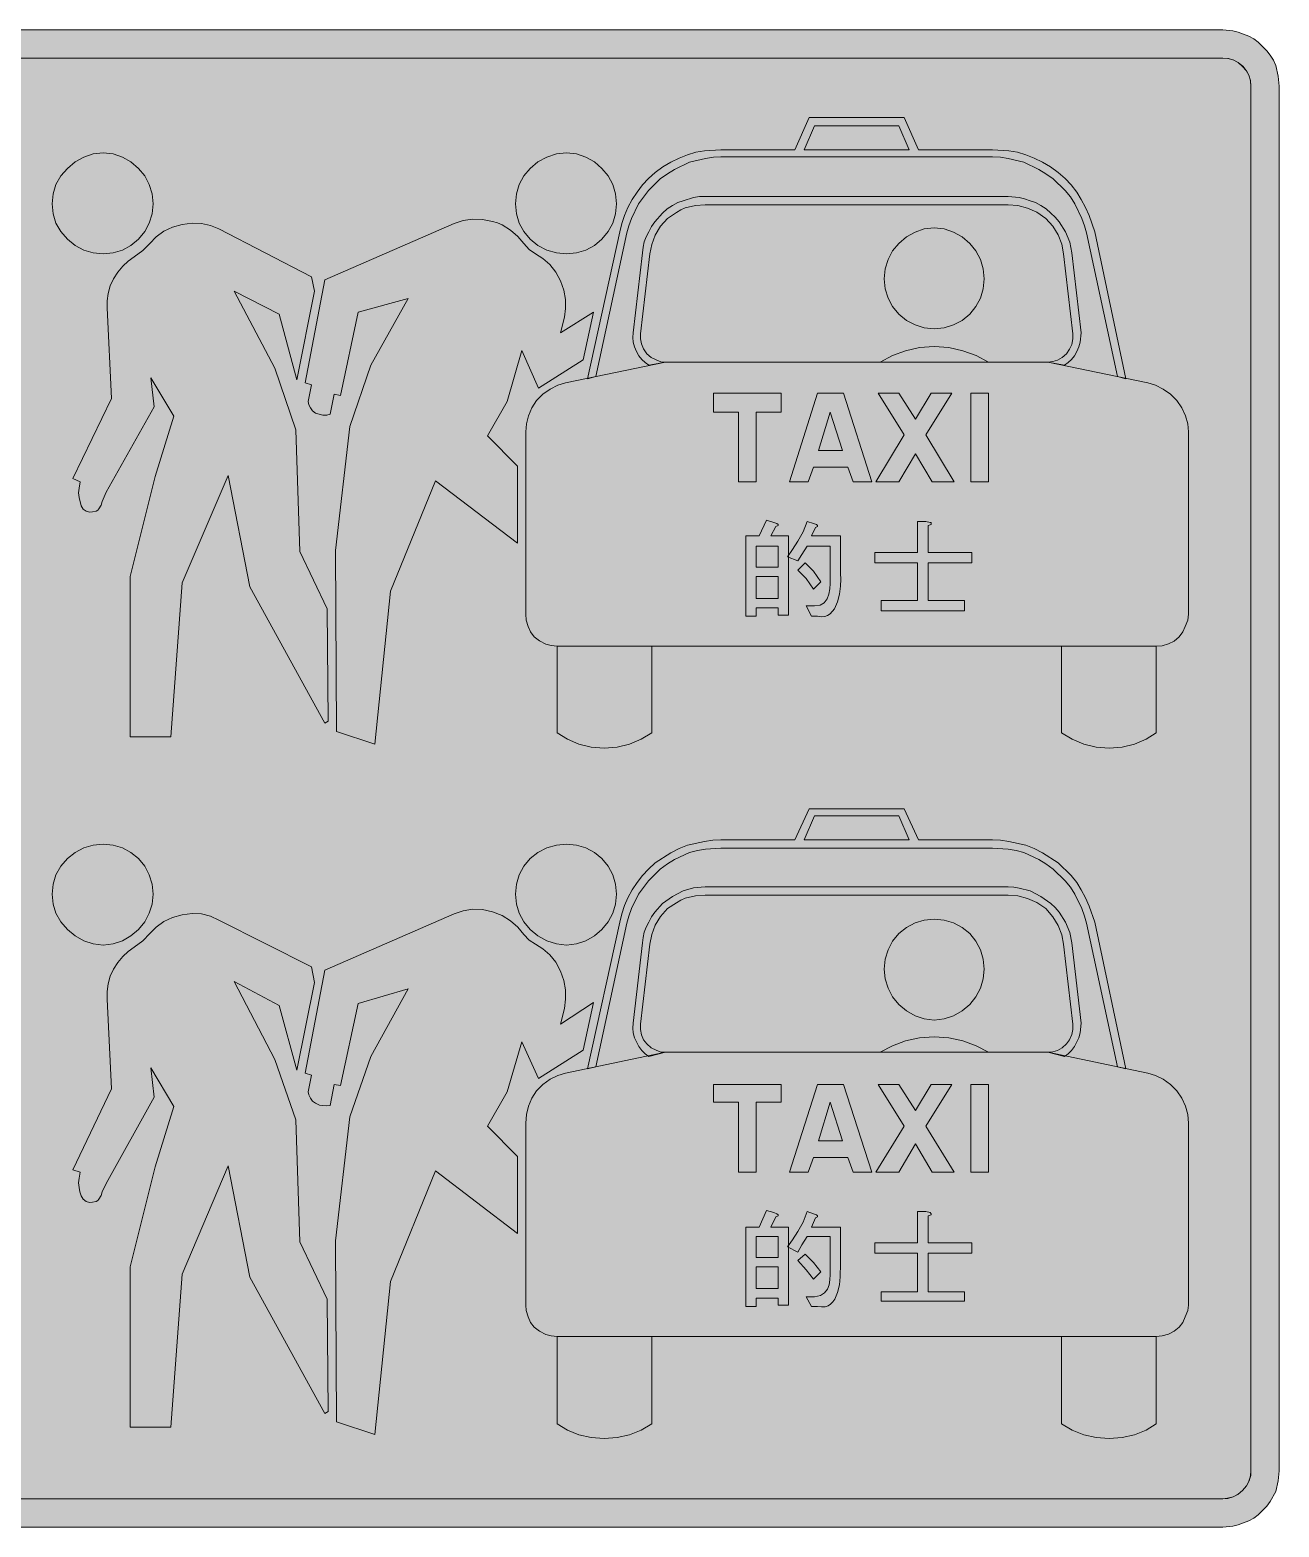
# Model space of a CAD drawing. Header units: metres. Extents: x 94 to 476, y 8 to 267.
# Drawn here: x 259.8 to 475.6, y 8.3 to 267.1 of the extents above; entities that cross this region are included whole.
import ezdxf

# ---------------------------------------------------------------- set-up
doc = ezdxf.new("R2010")
doc.units = ezdxf.units.M
for name, color, linetype, true_color in [('FILL_BLACK_000000', 7, 'Continuous', 0x000000), ('FILL_LIME_00FF00', 7, 'Continuous', 0x00ff00), ('FILL_RED_FF0000', 7, 'Continuous', 0xff0000), ('FILL_WHITE_FFFFFF', 7, 'Continuous', 0xffffff)]:
    doc.layers.add(name, color=color, linetype=linetype, true_color=true_color)

msp = doc.modelspace()

# ---------------------------------------------------------------- hatches: boundary and pattern name
at = {"layer": 'FILL_BLACK_000000', "true_color": 0x000000}
h = msp.add_hatch(color=7, dxfattribs=at)
h.dxf.hatch_style = 1
h.paths.add_polyline_path([(468.56, 266.74), (469.5, 266.4), (470.41, 266.06), (471.25, 265.59), (472.03, 264.98), (472.74, 264.24), (473.49, 263.53), (474.11, 262.75), (474.64, 261.91), (475.08, 261), (475.48, 259.13), (475.62, 257.4), (475.62, 18), (475.48, 16.27), (475.08, 14.4), (474.11, 12.71), (473.49, 11.89), (472.74, 11.16), (472.03, 10.42), (471.25, 9.81), (470.41, 9.34), (469.5, 9), (468.56, 8.66), (467.63, 8.44), (465.9, 8.28), (103.92, 8.28), (102.19, 8.44), (101.26, 8.66), (100.32, 9), (99.41, 9.34), (98.56, 9.81), (97.79, 10.42), (97.08, 11.16), (96.33, 11.89), (95.71, 12.71), (94.74, 14.4), (94.33, 16.27), (94.2, 18), (94.2, 257.4), (94.33, 259.13), (94.74, 261), (95.18, 261.91), (95.71, 262.75), (96.33, 263.53), (97.08, 264.24), (97.79, 264.98), (98.56, 265.59), (99.41, 266.06), (100.32, 266.4), (101.26, 266.74), (102.19, 266.96), (103.92, 267.12), (465.9, 267.12), (467.63, 266.96), (468.56, 266.74)])
h.paths.add_polyline_path([(103.02, 262.15), (102.12, 261.9), (101.24, 261.49), (100.83, 261.19), (100.5, 260.82), (99.82, 260.01), (99.42, 259.2), (99.1, 258.23), (99.06, 257.4), (99.06, 18), (99.13, 17.16), (99.37, 16.29), (99.82, 15.42), (100.5, 14.58), (101.24, 13.98), (102.07, 13.52), (102.98, 13.24), (103.92, 13.14), (465.9, 13.14), (466.76, 13.24), (467.68, 13.52), (468.56, 13.98), (469.32, 14.58), (470, 15.42), (470.44, 16.29), (470.69, 17.16), (470.76, 18), (470.76, 257.4), (470.66, 258.38), (470.38, 259.3), (469.93, 260.12), (469.34, 260.84), (468.62, 261.43), (467.8, 261.88), (466.88, 262.16), (465.9, 262.26), (103.92, 262.26), (103.02, 262.15)], flags=16)
h = msp.add_hatch(color=7, dxfattribs=at)
h.dxf.hatch_style = 1
h.paths.add_polyline_path([(413.34, 246.42), (426.12, 246.42), (428.93, 246.24), (430.4, 245.96), (431.88, 245.52), (433.33, 244.94), (434.74, 244.26), (436.11, 243.44), (437.46, 242.46), (438.64, 241.45), (439.71, 240.32), (440.65, 239.09), (441.42, 237.78), (442.17, 236.43), (442.79, 235.06), (443.76, 232.2), (449.16, 206.82), (447.72, 207.18), (442.32, 232.02), (441.99, 233.26), (441.53, 234.54), (440.34, 237.06), (439.57, 238.24), (438.65, 239.35), (436.56, 241.38), (435.34, 242.26), (434.11, 243.02), (431.52, 244.26), (428.82, 244.91), (427.47, 245.1), (426.12, 245.16), (379.14, 245.16), (377.87, 245.1), (376.51, 244.91), (373.74, 244.26), (371.15, 243.02), (369.92, 242.26), (368.7, 241.38), (366.68, 239.35), (364.92, 237.06), (363.73, 234.54), (363.27, 233.26), (362.94, 232.02), (357.54, 207.18), (356.1, 206.82), (361.68, 232.2), (362.02, 233.65), (362.49, 235.06), (363.1, 236.43), (363.84, 237.78), (364.69, 239.09), (365.62, 240.32), (366.65, 241.45), (367.8, 242.46), (369.15, 243.44), (370.52, 244.26), (371.93, 244.94), (373.38, 245.52), (374.86, 245.96), (376.33, 246.24), (379.14, 246.42), (391.92, 246.42), (394.44, 252), (410.82, 252), (413.34, 246.42)])
h.paths.add_polyline_path([(409.92, 250.56), (395.34, 250.56), (393.54, 246.42), (411.72, 246.42), (409.92, 250.56)], flags=16)
h = msp.add_hatch(color=7, dxfattribs=at)
h.dxf.hatch_style = 1
h.paths.add_polyline_path([(280.87, 235.34), (280.39, 233.73), (279.6, 232.25), (278.52, 230.94), (277.21, 229.86), (275.73, 229.07), (274.12, 228.59), (272.4, 228.42), (270.68, 228.59), (269.07, 229.07), (267.59, 229.86), (266.28, 230.94), (265.1, 232.25), (264.26, 233.73), (263.75, 235.34), (263.58, 237.06), (263.75, 238.78), (264.26, 240.39), (265.1, 241.87), (266.28, 243.18), (267.59, 244.29), (269.07, 245.14), (270.68, 245.69), (272.4, 245.88), (274.12, 245.69), (275.73, 245.14), (277.21, 244.29), (278.52, 243.18), (279.6, 241.87), (280.39, 240.39), (280.87, 238.78), (281.04, 237.06), (280.87, 235.34)])
h = msp.add_hatch(color=7, dxfattribs=at)
h.dxf.hatch_style = 1
h.paths.add_polyline_path([(360.97, 235.34), (360.49, 233.73), (359.7, 232.25), (358.62, 230.94), (357.31, 229.86), (355.83, 229.07), (354.22, 228.59), (352.5, 228.42), (350.76, 228.59), (349.08, 229.07), (347.54, 229.86), (346.2, 230.94), (345.12, 232.25), (344.33, 233.73), (343.85, 235.34), (343.68, 237.06), (343.85, 238.78), (344.33, 240.39), (345.12, 241.87), (346.2, 243.18), (347.54, 244.29), (349.08, 245.14), (350.76, 245.69), (352.5, 245.88), (354.22, 245.69), (355.83, 245.14), (357.31, 244.29), (358.62, 243.18), (359.7, 241.87), (360.49, 240.39), (360.97, 238.78), (361.14, 237.06), (360.97, 235.34)])
h = msp.add_hatch(color=7, dxfattribs=at)
h.dxf.hatch_style = 1
h.paths.add_polyline_path([(376.44, 236.88), (374.8, 236.74), (373.02, 236.34), (372.24, 236.01), (371.49, 235.57), (369.96, 234.54), (368.75, 233.17), (367.8, 231.66), (367.22, 230.04), (366.9, 228.42), (365.28, 214.56), (365.25, 213.72), (365.42, 212.85), (365.79, 211.98), (366.36, 211.14), (367.1, 210.46), (367.98, 210.06), (368.79, 209.74), (369.6, 209.7), (366.72, 209.16), (366.08, 209.6), (365.51, 210.13), (365, 210.75), (364.56, 211.5), (364.22, 212.31), (364.02, 213.12), (363.95, 213.93), (364.02, 214.74), (365.64, 228.6), (365.71, 229.54), (365.91, 230.47), (366.25, 231.36), (366.72, 232.2), (367.19, 233.11), (367.76, 233.95), (369.06, 235.44), (369.9, 236.18), (370.79, 236.79), (371.72, 237.26), (372.66, 237.6), (374.46, 238.14), (375.45, 238.3), (376.44, 238.32), (428.82, 238.32), (430.71, 238.16), (431.66, 237.94), (432.6, 237.6), (433.54, 237.26), (434.47, 236.79), (435.36, 236.18), (436.2, 235.44), (436.95, 234.73), (437.6, 233.95), (438.72, 232.2), (439.44, 230.4), (439.8, 228.6), (441.42, 214.74), (441.26, 213.12), (441.04, 212.31), (440.7, 211.5), (440.26, 210.75), (439.76, 210.13), (439.18, 209.6), (438.54, 209.16), (435.66, 209.7), (436.5, 209.77), (437.35, 210.01), (438.17, 210.46), (438.9, 211.14), (439.42, 211.95), (439.8, 212.76), (439.96, 213.73), (439.98, 214.56), (438.36, 228.42), (438.06, 230.06), (437.44, 231.68), (436.51, 233.2), (435.3, 234.54), (433.76, 235.59), (432.13, 236.32), (430.47, 236.74), (428.82, 236.88), (376.44, 236.88)])
h = msp.add_hatch(color=7, dxfattribs=at)
h.dxf.hatch_style = 1
h.paths.add_polyline_path([(281.57, 231.36), (282.89, 232.31), (284.4, 233.03), (286.08, 233.46), (287.8, 233.7), (289.43, 233.64), (290.97, 233.31), (292.38, 232.74), (308.4, 224.46), (308.94, 221.94), (305.88, 206.64), (302.82, 217.98), (295.08, 221.94), (302.1, 208.62), (305.7, 198), (306.42, 176.94), (311.1, 167.04), (311.28, 147.6), (310.74, 147.24), (297.78, 170.82), (294, 190.08), (286.08, 171.54), (284.1, 144.9), (277.08, 144.9), (277.08, 172.62), (281.4, 189.9), (284.64, 200.34), (280.68, 207), (281.22, 201.96), (272.94, 187.2), (272.22, 185.58), (272.08, 184.95), (271.68, 184.32), (271.49, 184.08), (271.21, 183.91), (270.6, 183.78), (270.04, 183.75), (269.47, 183.91), (268.98, 184.29), (268.62, 184.86), (268.26, 186.3), (268.13, 187.11), (268.26, 187.92), (268.44, 189), (267.18, 189.54), (273.84, 203.4), (273.12, 219.06), (273.09, 220.3), (273.26, 221.58), (273.63, 222.86), (274.2, 224.1), (274.94, 225.25), (275.8, 226.26), (276.76, 227.14), (277.8, 227.88), (279.28, 228.98), (280.5, 230.22), (281.57, 231.36)])
h = msp.add_hatch(color=7, dxfattribs=at)
h.dxf.hatch_style = 1
h.paths.add_polyline_path([(333.06, 233.64), (334.61, 234.18), (336.26, 234.43), (337.97, 234.37), (339.72, 234), (340.57, 233.75), (341.37, 233.41), (342.83, 232.51), (344.07, 231.42), (345.12, 230.22), (346.04, 229.18), (347.1, 228.42), (348.41, 227.61), (349.6, 226.55), (350.62, 225.26), (351.42, 223.74), (352.04, 222.12), (352.32, 220.52), (352.33, 218.96), (352.14, 217.44), (351.42, 214.74), (357.18, 218.34), (355.38, 210.06), (347.64, 205.2), (344.76, 211.68), (342.24, 202.86), (338.82, 196.92), (344.04, 191.7), (344.04, 178.38), (329.82, 189.18), (322.08, 170.1), (319.38, 143.64), (312.72, 145.8), (312.54, 177.12), (315.06, 198.54), (318.66, 209.16), (325.14, 220.68), (316.5, 218.34), (313.44, 203.94), (312.36, 204.12), (311.64, 200.7), (311.08, 200.54), (310.38, 200.52), (309.12, 200.88), (308.6, 201.26), (308.22, 201.78), (307.97, 202.32), (307.86, 202.86), (308.4, 205.74), (307.32, 206.1), (310.74, 223.92), (333.06, 233.64)])
h = msp.add_hatch(color=7, dxfattribs=at)
h.dxf.hatch_style = 1
h.paths.add_polyline_path([(424.51, 222.38), (424.03, 220.77), (423.24, 219.29), (422.16, 217.98), (420.85, 216.9), (419.37, 216.11), (417.76, 215.63), (416.04, 215.46), (414.32, 215.63), (412.71, 216.11), (411.23, 216.9), (409.92, 217.98), (408.84, 219.29), (408.05, 220.77), (407.57, 222.38), (407.4, 224.1), (407.57, 225.82), (408.05, 227.43), (408.84, 228.91), (409.92, 230.22), (411.23, 231.33), (412.71, 232.18), (414.32, 232.73), (416.04, 232.92), (417.76, 232.73), (419.37, 232.18), (420.85, 231.33), (422.16, 230.22), (423.24, 228.91), (424.03, 227.43), (424.51, 225.82), (424.68, 224.1), (424.51, 222.38)])
h = msp.add_hatch(color=7, dxfattribs=at)
h.dxf.hatch_style = 1
h.paths.add_polyline_path([(406.68, 209.7), (408.8, 210.81), (411.09, 211.66), (413.51, 212.21), (416.04, 212.4), (418.57, 212.21), (420.99, 211.66), (423.28, 210.81), (425.4, 209.7), (406.68, 209.7)])
h = msp.add_hatch(color=7, dxfattribs=at)
h.dxf.hatch_style = 1
h.paths.add_polyline_path([(365.41, 144.51), (363.39, 143.66), (361.24, 143.11), (358.98, 142.92), (356.73, 143.11), (354.59, 143.66), (352.63, 144.51), (350.88, 145.62), (350.88, 160.56), (367.26, 160.56), (367.26, 145.62), (365.41, 144.51)])
h = msp.add_hatch(color=7, dxfattribs=at)
h.dxf.hatch_style = 1
h.paths.add_polyline_path([(454.38, 145.62), (452.63, 144.51), (450.67, 143.66), (448.53, 143.11), (446.28, 142.92), (444.02, 143.11), (441.87, 143.66), (439.85, 144.51), (438, 145.62), (438, 160.56), (454.38, 160.56), (454.38, 145.62)])
h = msp.add_hatch(color=7, dxfattribs=at)
h.dxf.hatch_style = 1
h.paths.add_polyline_path([(413.34, 127.08), (426.12, 127.08), (427.5, 127.02), (428.93, 126.83), (431.88, 126.18), (433.33, 125.58), (434.74, 124.85), (437.46, 123.12), (439.71, 120.91), (440.65, 119.73), (441.42, 118.44), (442.17, 117.06), (442.79, 115.65), (443.76, 112.86), (449.16, 87.48), (447.72, 87.84), (442.32, 112.68), (441.99, 113.92), (441.53, 115.2), (440.34, 117.72), (439.57, 118.9), (438.65, 120.01), (436.56, 122.04), (435.34, 122.92), (434.11, 123.68), (431.52, 124.92), (430.17, 125.26), (428.82, 125.48), (426.12, 125.64), (379.14, 125.64), (376.51, 125.48), (375.12, 125.26), (373.74, 124.92), (371.15, 123.68), (369.92, 122.92), (368.7, 122.04), (366.68, 120.01), (364.92, 117.72), (363.73, 115.2), (363.27, 113.92), (362.94, 112.68), (357.54, 87.84), (356.1, 87.48), (361.68, 112.86), (362.02, 114.31), (362.49, 115.72), (363.1, 117.09), (363.84, 118.44), (364.69, 119.73), (365.62, 120.91), (366.65, 122.03), (367.8, 123.12), (370.52, 124.85), (371.93, 125.58), (373.38, 126.18), (376.33, 126.83), (377.76, 127.02), (379.14, 127.08), (391.92, 127.08), (394.44, 132.48), (410.82, 132.48), (413.34, 127.08)])
h.paths.add_polyline_path([(409.92, 131.22), (395.34, 131.22), (393.54, 127.08), (411.72, 127.08), (409.92, 131.22)], flags=16)
h = msp.add_hatch(color=7, dxfattribs=at)
h.dxf.hatch_style = 1
h.paths.add_polyline_path([(280.87, 116), (280.39, 114.39), (279.6, 112.91), (278.52, 111.6), (277.21, 110.49), (275.73, 109.64), (274.12, 109.09), (272.4, 108.9), (270.68, 109.09), (269.07, 109.64), (267.59, 110.49), (266.28, 111.6), (265.1, 112.91), (264.26, 114.39), (263.75, 116), (263.58, 117.72), (263.75, 119.44), (264.26, 121.05), (265.1, 122.53), (266.28, 123.84), (267.59, 124.92), (269.07, 125.71), (270.68, 126.19), (272.4, 126.36), (274.12, 126.19), (275.73, 125.71), (277.21, 124.92), (278.52, 123.84), (279.6, 122.53), (280.39, 121.05), (280.87, 119.44), (281.04, 117.72), (280.87, 116)])
h = msp.add_hatch(color=7, dxfattribs=at)
h.dxf.hatch_style = 1
h.paths.add_polyline_path([(360.97, 116), (360.49, 114.39), (359.7, 112.91), (358.62, 111.6), (357.31, 110.49), (355.83, 109.64), (354.22, 109.09), (352.5, 108.9), (350.76, 109.09), (349.08, 109.64), (347.54, 110.49), (346.2, 111.6), (345.12, 112.91), (344.33, 114.39), (343.85, 116), (343.68, 117.72), (343.85, 119.44), (344.33, 121.05), (345.12, 122.53), (346.2, 123.84), (347.54, 124.92), (349.08, 125.71), (350.76, 126.19), (352.5, 126.36), (354.22, 126.19), (355.83, 125.71), (357.31, 124.92), (358.62, 123.84), (359.7, 122.53), (360.49, 121.05), (360.97, 119.44), (361.14, 117.72), (360.97, 116)])
h = msp.add_hatch(color=7, dxfattribs=at)
h.dxf.hatch_style = 1
h.paths.add_polyline_path([(376.44, 117.54), (374.8, 117.4), (373.02, 117), (372.24, 116.67), (371.49, 116.23), (369.96, 115.2), (368.75, 113.83), (367.8, 112.32), (367.22, 110.7), (366.9, 109.08), (365.28, 95.22), (365.25, 94.28), (365.42, 93.37), (365.79, 92.54), (366.36, 91.8), (367.1, 91.12), (367.98, 90.72), (368.79, 90.4), (369.6, 90.36), (366.72, 89.64), (366.08, 90.11), (365.51, 90.7), (365, 91.39), (364.56, 92.16), (364.22, 92.89), (364.02, 93.71), (363.95, 94.56), (364.02, 95.4), (365.64, 109.26), (365.71, 110.2), (365.91, 111.13), (366.25, 112.02), (366.72, 112.86), (367.19, 113.77), (367.76, 114.61), (369.06, 116.1), (370.79, 117.31), (372.66, 118.26), (374.46, 118.8), (376.44, 118.98), (428.82, 118.98), (429.77, 118.92), (430.71, 118.75), (432.6, 118.26), (434.47, 117.31), (436.2, 116.1), (436.95, 115.39), (437.6, 114.61), (438.72, 112.86), (439.44, 111.06), (439.8, 109.26), (441.42, 95.4), (441.26, 93.71), (441.04, 92.89), (440.7, 92.16), (440.26, 91.39), (439.76, 90.7), (439.18, 90.11), (438.54, 89.64), (435.66, 90.36), (436.5, 90.43), (437.35, 90.67), (438.17, 91.12), (438.9, 91.8), (439.42, 92.54), (439.8, 93.42), (439.96, 94.32), (439.98, 95.22), (438.36, 109.08), (438.06, 110.69), (437.44, 112.27), (436.51, 113.79), (435.3, 115.2), (433.76, 116.25), (432.13, 116.98), (430.47, 117.4), (428.82, 117.54), (376.44, 117.54)])
h = msp.add_hatch(color=7, dxfattribs=at)
h.dxf.hatch_style = 1
h.paths.add_polyline_path([(281.57, 112.02), (282.89, 112.97), (284.4, 113.69), (286.08, 114.12), (287.8, 114.36), (289.43, 114.28), (290.97, 113.89), (292.38, 113.22), (308.4, 105.12), (308.94, 102.42), (305.88, 87.3), (302.82, 98.46), (295.08, 102.6), (302.1, 89.1), (305.7, 78.66), (306.42, 57.6), (311.1, 47.7), (311.28, 28.26), (310.74, 27.9), (297.78, 51.48), (294, 70.74), (286.08, 52.02), (284.1, 25.56), (277.08, 25.56), (277.08, 53.28), (281.4, 70.56), (284.64, 81), (280.68, 87.66), (281.22, 82.62), (272.94, 67.68), (272.22, 66.24), (272.08, 65.61), (271.68, 64.98), (271.49, 64.74), (271.21, 64.57), (270.6, 64.44), (270.04, 64.41), (269.47, 64.57), (268.98, 64.95), (268.62, 65.52), (268.37, 66.24), (268.26, 66.96), (268.13, 67.77), (268.26, 68.58), (268.44, 69.66), (267.18, 70.02), (273.84, 84.06), (273.12, 99.54), (273.09, 100.89), (273.26, 102.22), (273.63, 103.51), (274.2, 104.76), (274.94, 105.91), (275.8, 106.92), (276.76, 107.8), (277.8, 108.54), (279.28, 109.64), (280.5, 110.88), (281.57, 112.02)])
h = msp.add_hatch(color=7, dxfattribs=at)
h.dxf.hatch_style = 1
h.paths.add_polyline_path([(333.06, 114.3), (334.61, 114.84), (336.26, 115.09), (337.97, 115.03), (339.72, 114.66), (341.37, 113.99), (342.83, 113.08), (344.07, 111.98), (345.12, 110.7), (346.04, 109.75), (347.1, 109.08), (348.41, 108.27), (349.6, 107.21), (350.62, 105.92), (351.42, 104.4), (352.04, 102.78), (352.32, 101.16), (352.33, 99.54), (352.14, 97.92), (351.42, 95.22), (357.18, 99), (355.38, 90.72), (347.64, 85.86), (344.76, 92.16), (342.24, 83.52), (338.82, 77.58), (344.04, 72.36), (344.04, 59.04), (329.82, 69.84), (322.08, 50.76), (319.38, 24.3), (312.72, 26.46), (312.54, 57.78), (315.06, 79.2), (318.66, 89.64), (325.14, 101.34), (316.5, 98.82), (313.44, 84.6), (312.36, 84.78), (311.64, 81.18), (311.08, 81.11), (310.38, 81.18), (309.82, 81.22), (309.12, 81.54), (308.6, 81.92), (308.22, 82.44), (307.97, 82.98), (307.86, 83.52), (308.4, 86.4), (307.32, 86.76), (310.74, 104.58), (333.06, 114.3)])
h = msp.add_hatch(color=7, dxfattribs=at)
h.dxf.hatch_style = 1
h.paths.add_polyline_path([(424.51, 103.04), (424.03, 101.43), (423.24, 99.95), (422.16, 98.64), (420.85, 97.53), (419.37, 96.68), (417.76, 96.13), (416.04, 95.94), (414.32, 96.13), (412.71, 96.68), (411.23, 97.53), (409.92, 98.64), (408.84, 99.95), (408.05, 101.43), (407.57, 103.04), (407.4, 104.76), (407.57, 106.48), (408.05, 108.09), (408.84, 109.57), (409.92, 110.88), (411.23, 111.96), (412.71, 112.75), (414.32, 113.23), (416.04, 113.4), (417.76, 113.23), (419.37, 112.75), (420.85, 111.96), (422.16, 110.88), (423.24, 109.57), (424.03, 108.09), (424.51, 106.48), (424.68, 104.76), (424.51, 103.04)])
h = msp.add_hatch(color=7, dxfattribs=at)
h.dxf.hatch_style = 1
h.paths.add_polyline_path([(406.68, 90.36), (408.8, 91.47), (411.09, 92.32), (413.51, 92.87), (416.04, 93.06), (418.57, 92.87), (420.99, 92.32), (423.28, 91.47), (425.4, 90.36), (406.68, 90.36)])
h = msp.add_hatch(color=7, dxfattribs=at)
h.dxf.hatch_style = 1
h.paths.add_polyline_path([(365.41, 25.02), (363.39, 24.23), (361.24, 23.75), (358.98, 23.58), (356.73, 23.75), (354.59, 24.23), (352.63, 25.02), (350.88, 26.1), (350.88, 41.22), (367.26, 41.22), (367.26, 26.1), (365.41, 25.02)])
h = msp.add_hatch(color=7, dxfattribs=at)
h.dxf.hatch_style = 1
h.paths.add_polyline_path([(454.38, 26.1), (452.63, 25.02), (450.67, 24.23), (448.53, 23.75), (446.28, 23.58), (444.02, 23.75), (441.87, 24.23), (439.85, 25.02), (438, 26.1), (438, 41.22), (454.38, 41.22), (454.38, 26.1)])
at = {"layer": 'FILL_LIME_00FF00', "true_color": 0x00ff00}
h = msp.add_hatch(color=7, dxfattribs=at)
h.dxf.hatch_style = 1
h.paths.add_polyline_path([(350.88, 41.22), (349.82, 41.33), (348.9, 41.58), (347.84, 42.14), (346.92, 42.84), (346.25, 43.67), (345.84, 44.64), (345.53, 45.7), (345.48, 46.62), (345.48, 78.12), (345.58, 79.6), (345.91, 81.04), (346.47, 82.42), (347.28, 83.7), (348.42, 84.81), (349.67, 85.7), (350.98, 86.36), (352.32, 86.76), (369.6, 90.36), (435.66, 90.36), (452.94, 86.76), (454.28, 86.36), (455.6, 85.7), (456.84, 84.81), (457.98, 83.7), (458.82, 82.42), (459.44, 81.04), (459.83, 79.6), (459.96, 78.12), (459.96, 46.62), (459.83, 45.7), (459.42, 44.64), (459.02, 43.67), (458.34, 42.84), (457.47, 42.13), (456.5, 41.62), (455.45, 41.32), (454.38, 41.22), (350.88, 41.22)])
at = {"layer": 'FILL_RED_FF0000', "true_color": 0xff0000}
h = msp.add_hatch(color=7, dxfattribs=at)
h.dxf.hatch_style = 1
h.paths.add_polyline_path([(350.88, 160.56), (349.82, 160.67), (348.9, 160.92), (347.84, 161.48), (346.92, 162.18), (346.25, 163.08), (345.84, 163.98), (345.53, 165.06), (345.48, 166.14), (345.48, 197.64), (345.58, 199.02), (345.91, 200.41), (346.47, 201.77), (347.28, 203.04), (348.42, 204.15), (349.67, 205.04), (350.98, 205.7), (352.32, 206.1), (369.6, 209.7), (435.66, 209.7), (452.94, 206.1), (454.28, 205.7), (455.6, 205.04), (456.84, 204.15), (457.98, 203.04), (458.82, 201.77), (459.44, 200.41), (459.83, 199.02), (459.96, 197.64), (459.96, 166.14), (459.83, 165.06), (459.42, 163.98), (459.02, 163.08), (458.34, 162.18), (457.47, 161.47), (456.5, 160.96), (455.45, 160.66), (454.38, 160.56), (350.88, 160.56)])
at = {"layer": 'FILL_WHITE_FFFFFF', "true_color": 0xffffff}
h = msp.add_hatch(color=7, dxfattribs=at)
h.dxf.hatch_style = 1
h.paths.add_polyline_path([(465.9, 262.26), (466.76, 262.19), (467.68, 261.94), (468.56, 261.5), (469.32, 260.82), (470, 260.06), (470.45, 259.18), (470.69, 258.26), (470.76, 257.4), (470.76, 18), (470.72, 17.17), (470.4, 16.2), (470, 15.39), (469.32, 14.58), (468.51, 13.9), (467.7, 13.5), (466.73, 13.25), (465.9, 13.14), (103.92, 13.14), (102.98, 13.24), (102.08, 13.52), (101.24, 13.98), (100.5, 14.58), (99.82, 15.42), (99.38, 16.29), (99.13, 17.16), (99.06, 18), (99.06, 257.4), (99.16, 258.38), (99.44, 259.3), (99.89, 260.12), (100.48, 260.84), (101.2, 261.43), (102.02, 261.88), (102.94, 262.16), (103.92, 262.26), (465.9, 262.26)])
h = msp.add_hatch(color=7, dxfattribs=at)
h.dxf.hatch_style = 1
h.paths.add_polyline_path([(385.26, 189), (382.2, 189), (382.2, 201.06), (377.88, 201.06), (377.88, 204.3), (389.58, 204.3), (389.58, 201.06), (385.26, 201.06), (385.26, 189)])
h = msp.add_hatch(color=7, dxfattribs=at)
h.dxf.hatch_style = 1
h.paths.add_polyline_path([(401.1, 191.52), (395.16, 191.52), (394.26, 189), (391.02, 189), (395.88, 204.3), (400.38, 204.3), (405.24, 189), (402, 189), (401.1, 191.52)])
h.paths.add_polyline_path([(396.06, 194.4), (400.2, 194.4), (398.04, 201.06), (396.06, 194.4)], flags=16)
h = msp.add_hatch(color=7, dxfattribs=at)
h.dxf.hatch_style = 1
h.paths.add_polyline_path([(409.92, 204.3), (412.8, 199.8), (415.5, 204.3), (419.1, 204.3), (414.6, 197.1), (419.46, 189), (415.68, 189), (412.8, 193.86), (409.92, 189), (405.96, 189), (410.82, 197.1), (406.32, 204.3), (409.92, 204.3)])
h = msp.add_hatch(color=7, dxfattribs=at)
h.dxf.hatch_style = 1
h.paths.add_polyline_path([(425.4, 204.3), (425.4, 189), (422.34, 189), (422.34, 204.3), (425.4, 204.3)])
h = msp.add_hatch(color=7, dxfattribs=at)
h.dxf.hatch_style = 1
h.paths.add_polyline_path([(389.04, 181.62), (389.04, 181.44), (388.68, 181.26), (387.78, 179.64), (390.84, 179.64), (390.84, 165.96), (389.04, 165.96), (389.04, 167.22), (385.26, 167.22), (385.26, 165.78), (383.46, 165.78), (383.46, 179.64), (385.8, 179.64), (387.06, 182.34), (388.32, 181.98), (388.86, 181.8), (389.04, 181.62)])
h.paths.add_polyline_path([(385.26, 177.84), (385.26, 174.24), (389.04, 174.24), (389.04, 177.84), (385.26, 177.84)], flags=16)
h.paths.add_polyline_path([(389.04, 172.62), (385.26, 172.62), (385.26, 168.84), (389.04, 168.84), (389.04, 172.62)], flags=16)
h = msp.add_hatch(color=7, dxfattribs=at)
h.dxf.hatch_style = 1
h.paths.add_polyline_path([(395.7, 181.62), (395.88, 181.44), (395.88, 181.26), (395.52, 181.08), (394.8, 179.64), (399.84, 179.64), (399.84, 173.16), (399.89, 172.17), (399.83, 170.93), (399.65, 169.57), (399.31, 168.24), (398.79, 167.05), (398.06, 166.16), (397.61, 165.86), (397.1, 165.69), (396.53, 165.66), (395.88, 165.78), (394.8, 165.78), (393.9, 167.58), (395.34, 167.58), (396.31, 167.68), (397.02, 168.09), (397.51, 168.74), (397.82, 169.56), (397.98, 170.48), (398.05, 171.43), (398.04, 173.16), (398.04, 177.84), (394.08, 177.84), (393.18, 176.4), (392.46, 175.32), (390.66, 176.04), (391.56, 177.3), (392.46, 178.74), (393.36, 180.36), (394.08, 182.16), (395.16, 181.8), (395.7, 181.62)])
h = msp.add_hatch(color=7, dxfattribs=at)
h.dxf.hatch_style = 1
h.paths.add_polyline_path([(415.32, 181.98), (415.5, 181.98), (415.5, 181.62), (414.96, 181.44), (414.96, 176.76), (422.52, 176.76), (422.52, 174.96), (414.96, 174.96), (414.96, 168.48), (421.26, 168.48), (421.26, 166.68), (406.86, 166.68), (406.86, 168.48), (413.16, 168.48), (413.16, 174.96), (405.78, 174.96), (405.78, 176.76), (413.16, 176.76), (413.16, 182.16), (414.6, 182.16), (415.32, 181.98)])
h = msp.add_hatch(color=7, dxfattribs=at)
h.dxf.hatch_style = 1
h.paths.add_polyline_path([(395.16, 173.52), (396.42, 171.72), (395.16, 170.46), (393.9, 172.26), (392.46, 173.7), (393.72, 174.96), (395.16, 173.52)])
h = msp.add_hatch(color=7, dxfattribs=at)
h.dxf.hatch_style = 1
h.paths.add_polyline_path([(385.26, 69.66), (382.2, 69.66), (382.2, 81.72), (377.88, 81.72), (377.88, 84.78), (389.58, 84.78), (389.58, 81.72), (385.26, 81.72), (385.26, 69.66)])
h = msp.add_hatch(color=7, dxfattribs=at)
h.dxf.hatch_style = 1
h.paths.add_polyline_path([(401.1, 72.18), (395.16, 72.18), (394.26, 69.66), (391.02, 69.66), (395.88, 84.78), (400.38, 84.78), (405.24, 69.66), (402, 69.66), (401.1, 72.18)])
h.paths.add_polyline_path([(396.06, 75.06), (400.2, 75.06), (398.04, 81.72), (396.06, 75.06)], flags=16)
h = msp.add_hatch(color=7, dxfattribs=at)
h.dxf.hatch_style = 1
h.paths.add_polyline_path([(409.92, 84.78), (412.8, 80.28), (415.5, 84.78), (419.1, 84.78), (414.6, 77.58), (419.46, 69.66), (415.68, 69.66), (412.8, 74.52), (409.92, 69.66), (405.96, 69.66), (410.82, 77.58), (406.32, 84.78), (409.92, 84.78)])
h = msp.add_hatch(color=7, dxfattribs=at)
h.dxf.hatch_style = 1
h.paths.add_polyline_path([(425.4, 84.78), (425.4, 69.66), (422.34, 69.66), (422.34, 84.78), (425.4, 84.78)])
h = msp.add_hatch(color=7, dxfattribs=at)
h.dxf.hatch_style = 1
h.paths.add_polyline_path([(389.04, 62.28), (389.04, 62.1), (388.68, 61.92), (387.78, 60.12), (390.84, 60.12), (390.84, 46.62), (389.04, 46.62), (389.04, 47.88), (385.26, 47.88), (385.26, 46.44), (383.46, 46.44), (383.46, 60.12), (385.8, 60.12), (387.06, 63), (388.32, 62.64), (388.86, 62.46), (389.04, 62.28)])
h.paths.add_polyline_path([(385.26, 58.5), (385.26, 54.9), (389.04, 54.9), (389.04, 58.5), (385.26, 58.5)], flags=16)
h.paths.add_polyline_path([(389.04, 53.28), (385.26, 53.28), (385.26, 49.5), (389.04, 49.5), (389.04, 53.28)], flags=16)
h = msp.add_hatch(color=7, dxfattribs=at)
h.dxf.hatch_style = 1
h.paths.add_polyline_path([(395.7, 62.28), (395.88, 62.1), (395.88, 61.92), (395.52, 61.74), (394.8, 60.12), (399.84, 60.12), (399.84, 53.82), (399.8, 51.52), (399.64, 50.17), (399.33, 48.86), (398.85, 47.7), (398.52, 47.22), (398.13, 46.83), (397.68, 46.54), (397.16, 46.37), (396.56, 46.33), (395.88, 46.44), (394.8, 46.44), (393.9, 48.06), (395.34, 48.06), (396.36, 48.34), (397.09, 48.8), (397.57, 49.42), (397.85, 50.17), (397.99, 51.01), (398.03, 51.92), (398.04, 53.82), (398.04, 58.5), (394.08, 58.5), (393.18, 57.06), (392.46, 55.8), (390.66, 56.7), (391.56, 57.96), (392.46, 59.4), (393.36, 61.02), (394.08, 62.82), (395.16, 62.46), (395.7, 62.28)])
h = msp.add_hatch(color=7, dxfattribs=at)
h.dxf.hatch_style = 1
h.paths.add_polyline_path([(415.32, 62.64), (415.5, 62.46), (415.5, 62.28), (414.96, 62.1), (414.96, 57.42), (422.52, 57.42), (422.52, 55.62), (414.96, 55.62), (414.96, 48.96), (421.26, 48.96), (421.26, 47.34), (406.86, 47.34), (406.86, 48.96), (413.16, 48.96), (413.16, 55.62), (405.78, 55.62), (405.78, 57.42), (413.16, 57.42), (413.16, 62.82), (414.6, 62.82), (415.32, 62.64)])
h = msp.add_hatch(color=7, dxfattribs=at)
h.dxf.hatch_style = 1
h.paths.add_polyline_path([(395.16, 54), (396.42, 52.38), (395.16, 51.12), (393.9, 52.74), (392.46, 54.36), (393.72, 55.44), (395.16, 54)])

# ---------------------------------------------------------------- linework, layer by layer
at = {"layer": 'FILL_BLACK_000000', "lineweight": 0, "true_color": 0x000000}
for points in [[(103.92, 267.12), (465.9, 267.12), (467.63, 266.96), (468.56, 266.74), (469.5, 266.4), (470.41, 266.06), (471.25, 265.59), (472.03, 264.98), (472.74, 264.24), (473.49, 263.53), (474.11, 262.75), (474.64, 261.91), (475.08, 261), (475.48, 259.13), (475.62, 257.4), (475.62, 18), (475.48, 16.27), (475.08, 14.4), (474.11, 12.71), (473.49, 11.89), (472.74, 11.16), (472.03, 10.42), (471.25, 9.81), (470.41, 9.34), (469.5, 9), (468.56, 8.66), (467.63, 8.44), (465.9, 8.28), (103.92, 8.28)], [(103.92, 13.14), (465.9, 13.14), (466.76, 13.24), (467.68, 13.52), (468.56, 13.98), (469.32, 14.58), (470, 15.42), (470.44, 16.29), (470.69, 17.16), (470.76, 18), (470.76, 257.4), (470.66, 258.38), (470.38, 259.3), (469.93, 260.12), (469.34, 260.84), (468.62, 261.43), (467.8, 261.88), (466.88, 262.16), (465.9, 262.26), (103.92, 262.26)]]:
    msp.add_lwpolyline(points, dxfattribs=at)
for points in [[(413.34, 246.42), (426.12, 246.42), (428.93, 246.24), (430.4, 245.96), (431.88, 245.52), (433.33, 244.94), (434.74, 244.26), (436.11, 243.44), (437.46, 242.46), (438.64, 241.45), (439.71, 240.32), (440.65, 239.09), (441.42, 237.78), (442.17, 236.43), (442.79, 235.06), (443.76, 232.2), (449.16, 206.82), (447.72, 207.18), (442.32, 232.02), (441.99, 233.26), (441.53, 234.54), (440.34, 237.06), (439.57, 238.24), (438.65, 239.35), (436.56, 241.38), (435.34, 242.26), (434.11, 243.02), (431.52, 244.26), (428.82, 244.91), (427.47, 245.1), (426.12, 245.16), (379.14, 245.16), (377.87, 245.1), (376.51, 244.91), (373.74, 244.26), (371.15, 243.02), (369.92, 242.26), (368.7, 241.38), (366.68, 239.35), (364.92, 237.06), (363.73, 234.54), (363.27, 233.26), (362.94, 232.02), (357.54, 207.18), (356.1, 206.82), (361.68, 232.2), (362.02, 233.65), (362.49, 235.06), (363.1, 236.43), (363.84, 237.78), (364.69, 239.09), (365.62, 240.32), (366.65, 241.45), (367.8, 242.46), (369.15, 243.44), (370.52, 244.26), (371.93, 244.94), (373.38, 245.52), (374.86, 245.96), (376.33, 246.24), (379.14, 246.42), (391.92, 246.42), (394.44, 252), (410.82, 252)], [(409.92, 250.56), (395.34, 250.56), (393.54, 246.42), (411.72, 246.42)], [(280.87, 235.34), (280.39, 233.73), (279.6, 232.25), (278.52, 230.94), (277.21, 229.86), (275.73, 229.07), (274.12, 228.59), (272.4, 228.42), (270.68, 228.59), (269.07, 229.07), (267.59, 229.86), (266.28, 230.94), (265.1, 232.25), (264.26, 233.73), (263.75, 235.34), (263.58, 237.06), (263.75, 238.78), (264.26, 240.39), (265.1, 241.87), (266.28, 243.18), (267.59, 244.29), (269.07, 245.14), (270.68, 245.69), (272.4, 245.88), (274.12, 245.69), (275.73, 245.14), (277.21, 244.29), (278.52, 243.18), (279.6, 241.87), (280.39, 240.39), (280.87, 238.78), (281.04, 237.06)], [(360.97, 235.34), (360.49, 233.73), (359.7, 232.25), (358.62, 230.94), (357.31, 229.86), (355.83, 229.07), (354.22, 228.59), (352.5, 228.42), (350.76, 228.59), (349.08, 229.07), (347.54, 229.86), (346.2, 230.94), (345.12, 232.25), (344.33, 233.73), (343.85, 235.34), (343.68, 237.06), (343.85, 238.78), (344.33, 240.39), (345.12, 241.87), (346.2, 243.18), (347.54, 244.29), (349.08, 245.14), (350.76, 245.69), (352.5, 245.88), (354.22, 245.69), (355.83, 245.14), (357.31, 244.29), (358.62, 243.18), (359.7, 241.87), (360.49, 240.39), (360.97, 238.78), (361.14, 237.06)], [(376.44, 236.88), (374.8, 236.74), (373.02, 236.34), (372.24, 236.01), (371.49, 235.57), (369.96, 234.54), (368.75, 233.17), (367.8, 231.66), (367.22, 230.04), (366.9, 228.42), (365.28, 214.56), (365.25, 213.72), (365.42, 212.85), (365.79, 211.98), (366.36, 211.14), (367.1, 210.46), (367.98, 210.06), (368.79, 209.74), (369.6, 209.7), (366.72, 209.16), (366.08, 209.6), (365.51, 210.13), (365, 210.75), (364.56, 211.5), (364.22, 212.31), (364.02, 213.12), (363.95, 213.93), (364.02, 214.74), (365.64, 228.6), (365.71, 229.54), (365.91, 230.47), (366.25, 231.36), (366.72, 232.2), (367.19, 233.11), (367.76, 233.95), (369.06, 235.44), (369.9, 236.18), (370.79, 236.79), (371.72, 237.26), (372.66, 237.6), (374.46, 238.14), (375.45, 238.3), (376.44, 238.32), (428.82, 238.32), (430.71, 238.16), (431.66, 237.94), (432.6, 237.6), (433.54, 237.26), (434.47, 236.79), (435.36, 236.18), (436.2, 235.44), (436.95, 234.73), (437.6, 233.95), (438.72, 232.2), (439.44, 230.4), (439.8, 228.6), (441.42, 214.74), (441.26, 213.12), (441.04, 212.31), (440.7, 211.5), (440.26, 210.75), (439.76, 210.13), (439.18, 209.6), (438.54, 209.16), (435.66, 209.7), (436.5, 209.77), (437.35, 210.01), (438.17, 210.46), (438.9, 211.14), (439.42, 211.95), (439.8, 212.76), (439.96, 213.73), (439.98, 214.56), (438.36, 228.42), (438.06, 230.06), (437.44, 231.68), (436.51, 233.2), (435.3, 234.54), (433.76, 235.59), (432.13, 236.32), (430.47, 236.74), (428.82, 236.88)], [(281.57, 231.36), (282.89, 232.31), (284.4, 233.03), (286.08, 233.46), (287.8, 233.7), (289.43, 233.64), (290.97, 233.31), (292.38, 232.74), (308.4, 224.46), (308.94, 221.94), (305.88, 206.64), (302.82, 217.98), (295.08, 221.94), (302.1, 208.62), (305.7, 198), (306.42, 176.94), (311.1, 167.04), (311.28, 147.6), (310.74, 147.24), (297.78, 170.82), (294, 190.08), (286.08, 171.54), (284.1, 144.9), (277.08, 144.9), (277.08, 172.62), (281.4, 189.9), (284.64, 200.34), (280.68, 207), (281.22, 201.96), (272.94, 187.2), (272.22, 185.58), (272.08, 184.95), (271.68, 184.32), (271.49, 184.08), (271.21, 183.91), (270.6, 183.78), (270.04, 183.75), (269.47, 183.91), (268.98, 184.29), (268.62, 184.86), (268.26, 186.3), (268.13, 187.11), (268.26, 187.92), (268.44, 189), (267.18, 189.54), (273.84, 203.4), (273.12, 219.06), (273.09, 220.3), (273.26, 221.58), (273.63, 222.86), (274.2, 224.1), (274.94, 225.25), (275.8, 226.26), (276.76, 227.14), (277.8, 227.88), (279.28, 228.98), (280.5, 230.22)], [(333.06, 233.64), (334.61, 234.18), (336.26, 234.43), (337.97, 234.37), (339.72, 234), (340.57, 233.75), (341.37, 233.41), (342.83, 232.51), (344.07, 231.42), (345.12, 230.22), (346.04, 229.18), (347.1, 228.42), (348.41, 227.61), (349.6, 226.55), (350.62, 225.26), (351.42, 223.74), (352.04, 222.12), (352.32, 220.52), (352.33, 218.96), (352.14, 217.44), (351.42, 214.74), (357.18, 218.34), (355.38, 210.06), (347.64, 205.2), (344.76, 211.68), (342.24, 202.86), (338.82, 196.92), (344.04, 191.7), (344.04, 178.38), (329.82, 189.18), (322.08, 170.1), (319.38, 143.64), (312.72, 145.8), (312.54, 177.12), (315.06, 198.54), (318.66, 209.16), (325.14, 220.68), (316.5, 218.34), (313.44, 203.94), (312.36, 204.12), (311.64, 200.7), (311.08, 200.54), (310.38, 200.52), (309.12, 200.88), (308.6, 201.26), (308.22, 201.78), (307.97, 202.32), (307.86, 202.86), (308.4, 205.74), (307.32, 206.1), (310.74, 223.92)], [(424.51, 222.38), (424.03, 220.77), (423.24, 219.29), (422.16, 217.98), (420.85, 216.9), (419.37, 216.11), (417.76, 215.63), (416.04, 215.46), (414.32, 215.63), (412.71, 216.11), (411.23, 216.9), (409.92, 217.98), (408.84, 219.29), (408.05, 220.77), (407.57, 222.38), (407.4, 224.1), (407.57, 225.82), (408.05, 227.43), (408.84, 228.91), (409.92, 230.22), (411.23, 231.33), (412.71, 232.18), (414.32, 232.73), (416.04, 232.92), (417.76, 232.73), (419.37, 232.18), (420.85, 231.33), (422.16, 230.22), (423.24, 228.91), (424.03, 227.43), (424.51, 225.82), (424.68, 224.1)], [(406.68, 209.7), (408.8, 210.81), (411.09, 211.66), (413.51, 212.21), (416.04, 212.4), (418.57, 212.21), (420.99, 211.66), (423.28, 210.81), (425.4, 209.7)], [(365.41, 144.51), (363.39, 143.66), (361.24, 143.11), (358.98, 142.92), (356.73, 143.11), (354.59, 143.66), (352.63, 144.51), (350.88, 145.62), (350.88, 160.56), (367.26, 160.56), (367.26, 145.62)], [(454.38, 145.62), (452.63, 144.51), (450.67, 143.66), (448.53, 143.11), (446.28, 142.92), (444.02, 143.11), (441.87, 143.66), (439.85, 144.51), (438, 145.62), (438, 160.56), (454.38, 160.56)], [(413.34, 127.08), (426.12, 127.08), (427.5, 127.02), (428.93, 126.83), (431.88, 126.18), (433.33, 125.58), (434.74, 124.85), (437.46, 123.12), (439.71, 120.91), (440.65, 119.73), (441.42, 118.44), (442.17, 117.06), (442.79, 115.65), (443.76, 112.86), (449.16, 87.48), (447.72, 87.84), (442.32, 112.68), (441.99, 113.92), (441.53, 115.2), (440.34, 117.72), (439.57, 118.9), (438.65, 120.01), (436.56, 122.04), (435.34, 122.92), (434.11, 123.68), (431.52, 124.92), (430.17, 125.26), (428.82, 125.48), (426.12, 125.64), (379.14, 125.64), (376.51, 125.48), (375.12, 125.26), (373.74, 124.92), (371.15, 123.68), (369.92, 122.92), (368.7, 122.04), (366.68, 120.01), (364.92, 117.72), (363.73, 115.2), (363.27, 113.92), (362.94, 112.68), (357.54, 87.84), (356.1, 87.48), (361.68, 112.86), (362.02, 114.31), (362.49, 115.72), (363.1, 117.09), (363.84, 118.44), (364.69, 119.73), (365.62, 120.91), (366.65, 122.03), (367.8, 123.12), (370.52, 124.85), (371.93, 125.58), (373.38, 126.18), (376.33, 126.83), (377.76, 127.02), (379.14, 127.08), (391.92, 127.08), (394.44, 132.48), (410.82, 132.48)], [(409.92, 131.22), (395.34, 131.22), (393.54, 127.08), (411.72, 127.08)], [(280.87, 116), (280.39, 114.39), (279.6, 112.91), (278.52, 111.6), (277.21, 110.49), (275.73, 109.64), (274.12, 109.09), (272.4, 108.9), (270.68, 109.09), (269.07, 109.64), (267.59, 110.49), (266.28, 111.6), (265.1, 112.91), (264.26, 114.39), (263.75, 116), (263.58, 117.72), (263.75, 119.44), (264.26, 121.05), (265.1, 122.53), (266.28, 123.84), (267.59, 124.92), (269.07, 125.71), (270.68, 126.19), (272.4, 126.36), (274.12, 126.19), (275.73, 125.71), (277.21, 124.92), (278.52, 123.84), (279.6, 122.53), (280.39, 121.05), (280.87, 119.44), (281.04, 117.72)], [(360.97, 116), (360.49, 114.39), (359.7, 112.91), (358.62, 111.6), (357.31, 110.49), (355.83, 109.64), (354.22, 109.09), (352.5, 108.9), (350.76, 109.09), (349.08, 109.64), (347.54, 110.49), (346.2, 111.6), (345.12, 112.91), (344.33, 114.39), (343.85, 116), (343.68, 117.72), (343.85, 119.44), (344.33, 121.05), (345.12, 122.53), (346.2, 123.84), (347.54, 124.92), (349.08, 125.71), (350.76, 126.19), (352.5, 126.36), (354.22, 126.19), (355.83, 125.71), (357.31, 124.92), (358.62, 123.84), (359.7, 122.53), (360.49, 121.05), (360.97, 119.44), (361.14, 117.72)], [(376.44, 117.54), (374.8, 117.4), (373.02, 117), (372.24, 116.67), (371.49, 116.23), (369.96, 115.2), (368.75, 113.83), (367.8, 112.32), (367.22, 110.7), (366.9, 109.08), (365.28, 95.22), (365.25, 94.28), (365.42, 93.37), (365.79, 92.54), (366.36, 91.8), (367.1, 91.12), (367.98, 90.72), (368.79, 90.4), (369.6, 90.36), (366.72, 89.64), (366.08, 90.11), (365.51, 90.7), (365, 91.39), (364.56, 92.16), (364.22, 92.89), (364.02, 93.71), (363.95, 94.56), (364.02, 95.4), (365.64, 109.26), (365.71, 110.2), (365.91, 111.13), (366.25, 112.02), (366.72, 112.86), (367.19, 113.77), (367.76, 114.61), (369.06, 116.1), (370.79, 117.31), (372.66, 118.26), (374.46, 118.8), (376.44, 118.98), (428.82, 118.98), (429.77, 118.92), (430.71, 118.75), (432.6, 118.26), (434.47, 117.31), (436.2, 116.1), (436.95, 115.39), (437.6, 114.61), (438.72, 112.86), (439.44, 111.06), (439.8, 109.26), (441.42, 95.4), (441.26, 93.71), (441.04, 92.89), (440.7, 92.16), (440.26, 91.39), (439.76, 90.7), (439.18, 90.11), (438.54, 89.64), (435.66, 90.36), (436.5, 90.43), (437.35, 90.67), (438.17, 91.12), (438.9, 91.8), (439.42, 92.54), (439.8, 93.42), (439.96, 94.32), (439.98, 95.22), (438.36, 109.08), (438.06, 110.69), (437.44, 112.27), (436.51, 113.79), (435.3, 115.2), (433.76, 116.25), (432.13, 116.98), (430.47, 117.4), (428.82, 117.54)], [(281.57, 112.02), (282.89, 112.97), (284.4, 113.69), (286.08, 114.12), (287.8, 114.36), (289.43, 114.28), (290.97, 113.89), (292.38, 113.22), (308.4, 105.12), (308.94, 102.42), (305.88, 87.3), (302.82, 98.46), (295.08, 102.6), (302.1, 89.1), (305.7, 78.66), (306.42, 57.6), (311.1, 47.7), (311.28, 28.26), (310.74, 27.9), (297.78, 51.48), (294, 70.74), (286.08, 52.02), (284.1, 25.56), (277.08, 25.56), (277.08, 53.28), (281.4, 70.56), (284.64, 81), (280.68, 87.66), (281.22, 82.62), (272.94, 67.68), (272.22, 66.24), (272.08, 65.61), (271.68, 64.98), (271.49, 64.74), (271.21, 64.57), (270.6, 64.44), (270.04, 64.41), (269.47, 64.57), (268.98, 64.95), (268.62, 65.52), (268.37, 66.24), (268.26, 66.96), (268.13, 67.77), (268.26, 68.58), (268.44, 69.66), (267.18, 70.02), (273.84, 84.06), (273.12, 99.54), (273.09, 100.89), (273.26, 102.22), (273.63, 103.51), (274.2, 104.76), (274.94, 105.91), (275.8, 106.92), (276.76, 107.8), (277.8, 108.54), (279.28, 109.64), (280.5, 110.88)], [(333.06, 114.3), (334.61, 114.84), (336.26, 115.09), (337.97, 115.03), (339.72, 114.66), (341.37, 113.99), (342.83, 113.08), (344.07, 111.98), (345.12, 110.7), (346.04, 109.75), (347.1, 109.08), (348.41, 108.27), (349.6, 107.21), (350.62, 105.92), (351.42, 104.4), (352.04, 102.78), (352.32, 101.16), (352.33, 99.54), (352.14, 97.92), (351.42, 95.22), (357.18, 99), (355.38, 90.72), (347.64, 85.86), (344.76, 92.16), (342.24, 83.52), (338.82, 77.58), (344.04, 72.36), (344.04, 59.04), (329.82, 69.84), (322.08, 50.76), (319.38, 24.3), (312.72, 26.46), (312.54, 57.78), (315.06, 79.2), (318.66, 89.64), (325.14, 101.34), (316.5, 98.82), (313.44, 84.6), (312.36, 84.78), (311.64, 81.18), (311.08, 81.11), (310.38, 81.18), (309.82, 81.22), (309.12, 81.54), (308.6, 81.92), (308.22, 82.44), (307.97, 82.98), (307.86, 83.52), (308.4, 86.4), (307.32, 86.76), (310.74, 104.58)], [(424.51, 103.04), (424.03, 101.43), (423.24, 99.95), (422.16, 98.64), (420.85, 97.53), (419.37, 96.68), (417.76, 96.13), (416.04, 95.94), (414.32, 96.13), (412.71, 96.68), (411.23, 97.53), (409.92, 98.64), (408.84, 99.95), (408.05, 101.43), (407.57, 103.04), (407.4, 104.76), (407.57, 106.48), (408.05, 108.09), (408.84, 109.57), (409.92, 110.88), (411.23, 111.96), (412.71, 112.75), (414.32, 113.23), (416.04, 113.4), (417.76, 113.23), (419.37, 112.75), (420.85, 111.96), (422.16, 110.88), (423.24, 109.57), (424.03, 108.09), (424.51, 106.48), (424.68, 104.76)], [(406.68, 90.36), (408.8, 91.47), (411.09, 92.32), (413.51, 92.87), (416.04, 93.06), (418.57, 92.87), (420.99, 92.32), (423.28, 91.47), (425.4, 90.36)], [(365.41, 25.02), (363.39, 24.23), (361.24, 23.75), (358.98, 23.58), (356.73, 23.75), (354.59, 24.23), (352.63, 25.02), (350.88, 26.1), (350.88, 41.22), (367.26, 41.22), (367.26, 26.1)], [(454.38, 26.1), (452.63, 25.02), (450.67, 24.23), (448.53, 23.75), (446.28, 23.58), (444.02, 23.75), (441.87, 24.23), (439.85, 25.02), (438, 26.1), (438, 41.22), (454.38, 41.22)]]:
    msp.add_lwpolyline(points, close=True, dxfattribs=at)
at = {"layer": 'FILL_LIME_00FF00', "lineweight": 0, "true_color": 0x00ff00}
msp.add_lwpolyline([(350.88, 41.22), (349.82, 41.33), (348.9, 41.58), (347.84, 42.14), (346.92, 42.84), (346.25, 43.67), (345.84, 44.64), (345.53, 45.7), (345.48, 46.62), (345.48, 78.12), (345.58, 79.6), (345.91, 81.04), (346.47, 82.42), (347.28, 83.7), (348.42, 84.81), (349.67, 85.7), (350.98, 86.36), (352.32, 86.76), (369.6, 90.36), (435.66, 90.36), (452.94, 86.76), (454.28, 86.36), (455.6, 85.7), (456.84, 84.81), (457.98, 83.7), (458.82, 82.42), (459.44, 81.04), (459.83, 79.6), (459.96, 78.12), (459.96, 46.62), (459.83, 45.7), (459.42, 44.64), (459.02, 43.67), (458.34, 42.84), (457.47, 42.13), (456.5, 41.62), (455.45, 41.32), (454.38, 41.22)], close=True, dxfattribs=at)
at = {"layer": 'FILL_RED_FF0000', "lineweight": 0, "true_color": 0xff0000}
msp.add_lwpolyline([(350.88, 160.56), (349.82, 160.67), (348.9, 160.92), (347.84, 161.48), (346.92, 162.18), (346.25, 163.08), (345.84, 163.98), (345.53, 165.06), (345.48, 166.14), (345.48, 197.64), (345.58, 199.02), (345.91, 200.41), (346.47, 201.77), (347.28, 203.04), (348.42, 204.15), (349.67, 205.04), (350.98, 205.7), (352.32, 206.1), (369.6, 209.7), (435.66, 209.7), (452.94, 206.1), (454.28, 205.7), (455.6, 205.04), (456.84, 204.15), (457.98, 203.04), (458.82, 201.77), (459.44, 200.41), (459.83, 199.02), (459.96, 197.64), (459.96, 166.14), (459.83, 165.06), (459.42, 163.98), (459.02, 163.08), (458.34, 162.18), (457.47, 161.47), (456.5, 160.96), (455.45, 160.66), (454.38, 160.56)], close=True, dxfattribs=at)
at = {"layer": 'FILL_WHITE_FFFFFF', "lineweight": 0, "true_color": 0xffffff}
msp.add_lwpolyline([(103.92, 262.26), (465.9, 262.26), (466.76, 262.19), (467.68, 261.94), (468.56, 261.5), (469.32, 260.82), (470, 260.06), (470.45, 259.18), (470.69, 258.26), (470.76, 257.4), (470.76, 18), (470.72, 17.17), (470.4, 16.2), (470, 15.39), (469.32, 14.58), (468.51, 13.9), (467.7, 13.5), (466.73, 13.25), (465.9, 13.14), (103.92, 13.14)], dxfattribs=at)
for points in [[(385.26, 189), (382.2, 189), (382.2, 201.06), (377.88, 201.06), (377.88, 204.3), (389.58, 204.3), (389.58, 201.06), (385.26, 201.06)], [(401.1, 191.52), (395.16, 191.52), (394.26, 189), (391.02, 189), (395.88, 204.3), (400.38, 204.3), (405.24, 189), (402, 189)], [(409.92, 204.3), (412.8, 199.8), (415.5, 204.3), (419.1, 204.3), (414.6, 197.1), (419.46, 189), (415.68, 189), (412.8, 193.86), (409.92, 189), (405.96, 189), (410.82, 197.1), (406.32, 204.3)], [(425.4, 204.3), (425.4, 189), (422.34, 189), (422.34, 204.3)], [(396.06, 194.4), (400.2, 194.4), (398.04, 201.06)], [(389.04, 181.62), (389.04, 181.44), (388.68, 181.26), (387.78, 179.64), (390.84, 179.64), (390.84, 165.96), (389.04, 165.96), (389.04, 167.22), (385.26, 167.22), (385.26, 165.78), (383.46, 165.78), (383.46, 179.64), (385.8, 179.64), (387.06, 182.34), (388.32, 181.98), (388.86, 181.8)], [(395.7, 181.62), (395.88, 181.44), (395.88, 181.26), (395.52, 181.08), (394.8, 179.64), (399.84, 179.64), (399.84, 173.16), (399.89, 172.17), (399.83, 170.93), (399.65, 169.57), (399.31, 168.24), (398.79, 167.05), (398.06, 166.16), (397.61, 165.86), (397.1, 165.69), (396.53, 165.66), (395.88, 165.78), (394.8, 165.78), (393.9, 167.58), (395.34, 167.58), (396.31, 167.68), (397.02, 168.09), (397.51, 168.74), (397.82, 169.56), (397.98, 170.48), (398.05, 171.43), (398.04, 173.16), (398.04, 177.84), (394.08, 177.84), (393.18, 176.4), (392.46, 175.32), (390.66, 176.04), (391.56, 177.3), (392.46, 178.74), (393.36, 180.36), (394.08, 182.16), (395.16, 181.8)], [(415.32, 181.98), (415.5, 181.98), (415.5, 181.62), (414.96, 181.44), (414.96, 176.76), (422.52, 176.76), (422.52, 174.96), (414.96, 174.96), (414.96, 168.48), (421.26, 168.48), (421.26, 166.68), (406.86, 166.68), (406.86, 168.48), (413.16, 168.48), (413.16, 174.96), (405.78, 174.96), (405.78, 176.76), (413.16, 176.76), (413.16, 182.16), (414.6, 182.16)], [(385.26, 177.84), (385.26, 174.24), (389.04, 174.24), (389.04, 177.84)], [(395.16, 173.52), (396.42, 171.72), (395.16, 170.46), (393.9, 172.26), (392.46, 173.7), (393.72, 174.96)], [(389.04, 172.62), (385.26, 172.62), (385.26, 168.84), (389.04, 168.84)], [(385.26, 69.66), (382.2, 69.66), (382.2, 81.72), (377.88, 81.72), (377.88, 84.78), (389.58, 84.78), (389.58, 81.72), (385.26, 81.72)], [(401.1, 72.18), (395.16, 72.18), (394.26, 69.66), (391.02, 69.66), (395.88, 84.78), (400.38, 84.78), (405.24, 69.66), (402, 69.66)], [(409.92, 84.78), (412.8, 80.28), (415.5, 84.78), (419.1, 84.78), (414.6, 77.58), (419.46, 69.66), (415.68, 69.66), (412.8, 74.52), (409.92, 69.66), (405.96, 69.66), (410.82, 77.58), (406.32, 84.78)], [(425.4, 84.78), (425.4, 69.66), (422.34, 69.66), (422.34, 84.78)], [(396.06, 75.06), (400.2, 75.06), (398.04, 81.72)], [(389.04, 62.28), (389.04, 62.1), (388.68, 61.92), (387.78, 60.12), (390.84, 60.12), (390.84, 46.62), (389.04, 46.62), (389.04, 47.88), (385.26, 47.88), (385.26, 46.44), (383.46, 46.44), (383.46, 60.12), (385.8, 60.12), (387.06, 63), (388.32, 62.64), (388.86, 62.46)], [(395.7, 62.28), (395.88, 62.1), (395.88, 61.92), (395.52, 61.74), (394.8, 60.12), (399.84, 60.12), (399.84, 53.82), (399.8, 51.52), (399.64, 50.17), (399.33, 48.86), (398.85, 47.7), (398.52, 47.22), (398.13, 46.83), (397.68, 46.54), (397.16, 46.37), (396.56, 46.33), (395.88, 46.44), (394.8, 46.44), (393.9, 48.06), (395.34, 48.06), (396.36, 48.34), (397.09, 48.8), (397.57, 49.42), (397.85, 50.17), (397.99, 51.01), (398.03, 51.92), (398.04, 53.82), (398.04, 58.5), (394.08, 58.5), (393.18, 57.06), (392.46, 55.8), (390.66, 56.7), (391.56, 57.96), (392.46, 59.4), (393.36, 61.02), (394.08, 62.82), (395.16, 62.46)], [(415.32, 62.64), (415.5, 62.46), (415.5, 62.28), (414.96, 62.1), (414.96, 57.42), (422.52, 57.42), (422.52, 55.62), (414.96, 55.62), (414.96, 48.96), (421.26, 48.96), (421.26, 47.34), (406.86, 47.34), (406.86, 48.96), (413.16, 48.96), (413.16, 55.62), (405.78, 55.62), (405.78, 57.42), (413.16, 57.42), (413.16, 62.82), (414.6, 62.82)], [(385.26, 58.5), (385.26, 54.9), (389.04, 54.9), (389.04, 58.5)], [(395.16, 54), (396.42, 52.38), (395.16, 51.12), (393.9, 52.74), (392.46, 54.36), (393.72, 55.44)], [(389.04, 53.28), (385.26, 53.28), (385.26, 49.5), (389.04, 49.5)]]:
    msp.add_lwpolyline(points, close=True, dxfattribs=at)

doc.saveas('drawing.dxf')
